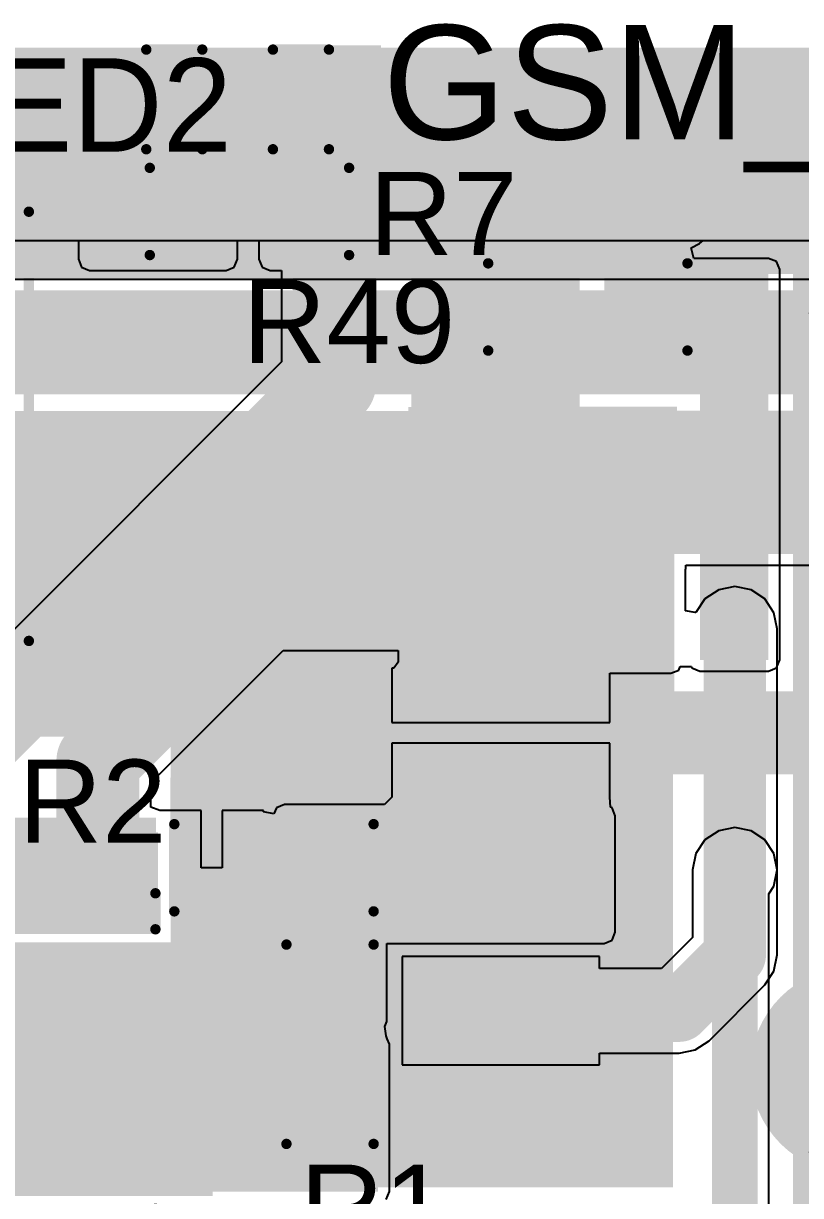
# Model space of a CAD drawing. Header units: millimetres. Extents: x -0.27 to 4.7, y -0.39 to 2.83.
# Drawn here: x 2.093 to 2.467, y 2.21 to 2.775 of the extents above; entities that cross this region are included whole.
import ezdxf

# ---------------------------------------------------------------- set-up
doc = ezdxf.new("R2010")
doc.units = ezdxf.units.MM
doc.header["$MEASUREMENT"] = 0
for name, color, linetype in [('BottomLayer', 5, 'Continuous'), ('BottomSolder', 6, 'Continuous'), ('TopLayer', 1, 'Continuous'), ('TopOverlay', 2, 'Continuous'), ('TopPaste', 8, 'Continuous'), ('TopSolder', 216, 'Continuous'), ('ViaHoleLayer', 16, 'Continuous')]:
    doc.layers.add(name, color=color, linetype=linetype)
doc.styles.add('Arial', font='', dxfattribs={"height": 0.2})
doc.styles.get('Arial').set_extended_font_data('Arial')

# ---------------------------------------------------------------- blocks, each defined once
blk = doc.blocks.new('R___0603_20')
at = {"layer": 'TopLayer'}
for points in [[(-0.015, 0.0175), (-0.015, -0.0175), (-0.045, -0.0175), (-0.045, 0.0175)], [(0.045, 0.0175), (0.045, -0.0175), (0.015, -0.0175), (0.015, 0.0175)]]:
    blk.add_hatch(color=1, dxfattribs=at).paths.add_polyline_path(points)
at = {"layer": 'TopPaste'}
for points in [[(-0.015, 0.0175), (-0.015, -0.0175), (-0.045, -0.0175), (-0.045, 0.0175)], [(0.045, 0.0175), (0.045, -0.0175), (0.015, -0.0175), (0.015, 0.0175)]]:
    blk.add_hatch(color=8, dxfattribs=at).paths.add_polyline_path(points)
at = {"layer": 'TopSolder'}
for points in [[(-0.011, 0.0215), (-0.011, -0.0215), (-0.049, -0.0215), (-0.049, 0.0215)], [(0.049, 0.0215), (0.049, -0.0215), (0.011, -0.0215), (0.011, 0.0215)]]:
    blk.add_hatch(color=216, dxfattribs=at).paths.add_polyline_path(points)
at = {"layer": 'TopOverlay', "const_width": 0.005}
for points in [[(0.048, 0.021), (-0.048, 0.021)], [(-0.048, 0.021), (-0.048, -0.021)], [(0.048, 0.021), (0.048, -0.021)], [(0.048, -0.021), (-0.048, -0.021)]]:
    blk.add_lwpolyline(points, dxfattribs=at)
at = {"layer": 'TopOverlay', "const_width": 0.0025}
for points in [[(-0.04925, 0.021, 1), (-0.04675, 0.021, 1)], [(-0.04925, 0.021, 1), (-0.04675, 0.021, 1)], [(0.04675, 0.021, 1), (0.04925, 0.021, 1)], [(0.04675, 0.021, 1), (0.04925, 0.021, 1)], [(-0.04925, -0.021, 1), (-0.04675, -0.021, 1)], [(-0.04925, -0.021, 1), (-0.04675, -0.021, 1)], [(0.04675, -0.021, 1), (0.04925, -0.021, 1)], [(0.04675, -0.021, 1), (0.04925, -0.021, 1)]]:
    blk.add_lwpolyline(points, format="xyb", close=True, dxfattribs=at)
blk = doc.blocks.new('LED_0603_34')
at = {"layer": 'TopLayer'}
for points in [[(-0.03937, 0.01969), (-0.01969, 0.01969), (-0.01969, -0.01969), (-0.03937, -0.01969)], [(0.01969, 0.01969), (0.03937, 0.01969), (0.03937, -0.01969), (0.01969, -0.01969)]]:
    blk.add_hatch(color=1, dxfattribs=at).paths.add_polyline_path(points)
at = {"layer": 'TopOverlay'}
blk.add_hatch(color=2, dxfattribs=at).paths.add_polyline_path([(0.044, -0.026), (0.069, -0.026), (0.069, 0.026), (0.044, 0.026)])
at = {"layer": 'TopPaste'}
for points in [[(-0.03937, 0.01969), (-0.01969, 0.01969), (-0.01969, -0.01969), (-0.03937, -0.01969)], [(0.01969, 0.01969), (0.03937, 0.01969), (0.03937, -0.01969), (0.01969, -0.01969)]]:
    blk.add_hatch(color=8, dxfattribs=at).paths.add_polyline_path(points)
at = {"layer": 'TopSolder'}
for points in [[(-0.04337, 0.02369), (-0.01569, 0.02369), (-0.01569, -0.02369), (-0.04337, -0.02369)], [(0.01569, 0.02369), (0.04337, 0.02369), (0.04337, -0.02369), (0.01569, -0.02369)]]:
    blk.add_hatch(color=216, dxfattribs=at).paths.add_polyline_path(points)
at = {"layer": 'TopOverlay', "const_width": 0.005}
for points in [[(-0.044, -0.024), (-0.044, 0.024)], [(-0.044, 0.024), (-0.017, 0.024)], [(0.017, 0.024), (0.044, 0.024)], [(0.044, -0.024), (0.044, 0.024)], [(-0.044, -0.024), (-0.017, -0.024)], [(0.017, -0.024), (0.044, -0.024)]]:
    blk.add_lwpolyline(points, dxfattribs=at)
at = {"layer": 'TopOverlay', "const_width": 0.0025}
for points in [[(-0.04525, 0.024, 1), (-0.04275, 0.024, 1)], [(-0.04525, 0.024, 1), (-0.04275, 0.024, 1)], [(-0.01825, 0.024, 1), (-0.01575, 0.024, 1)], [(0.01575, 0.024, 1), (0.01825, 0.024, 1)], [(0.04275, 0.024, 1), (0.04525, 0.024, 1)], [(0.04275, 0.024, 1), (0.04525, 0.024, 1)], [(-0.04525, -0.024, 1), (-0.04275, -0.024, 1)], [(-0.04525, -0.024, 1), (-0.04275, -0.024, 1)], [(-0.01825, -0.024, 1), (-0.01575, -0.024, 1)], [(0.01575, -0.024, 1), (0.01825, -0.024, 1)], [(0.04275, -0.024, 1), (0.04525, -0.024, 1)], [(0.04275, -0.024, 1), (0.04525, -0.024, 1)]]:
    blk.add_lwpolyline(points, format="xyb", close=True, dxfattribs=at)
at = {"layer": 'TopOverlay'}
blk.add_text('LED2', height=0.045, dxfattribs=at).set_placement((-0.1532, -0.02518))
blk = doc.blocks.new('DDPAK_54')
at = {"layer": 'TopLayer'}
for points in [[(-0.2126, 0.32648), (0.2126, 0.32648), (0.2126, 0.05128), (-0.2126, 0.05128)], [(-0.15492, -0.14636), (-0.1128, -0.14636), (-0.1128, -0.2314), (-0.15492, -0.2314)], [(-0.08799, -0.14636), (-0.04587, -0.14636), (-0.04587, -0.2314), (-0.08799, -0.2314)], [(-0.02106, -0.14636), (0.02106, -0.14636), (0.02106, -0.2314), (-0.02106, -0.2314)], [(0.04587, -0.14636), (0.08799, -0.14636), (0.08799, -0.2314), (0.04587, -0.2314)], [(0.1128, -0.14636), (0.15492, -0.14636), (0.15492, -0.2314), (0.1128, -0.2314)]]:
    blk.add_hatch(color=1, dxfattribs=at).paths.add_polyline_path(points)
at = {"layer": 'TopPaste'}
for points in [[(-0.2126, 0.32648), (0.2126, 0.32648), (0.2126, 0.05128), (-0.2126, 0.05128)], [(-0.15492, -0.14636), (-0.1128, -0.14636), (-0.1128, -0.2314), (-0.15492, -0.2314)], [(-0.08799, -0.14636), (-0.04587, -0.14636), (-0.04587, -0.2314), (-0.08799, -0.2314)], [(-0.02106, -0.14636), (0.02106, -0.14636), (0.02106, -0.2314), (-0.02106, -0.2314)], [(0.04587, -0.14636), (0.08799, -0.14636), (0.08799, -0.2314), (0.04587, -0.2314)], [(0.1128, -0.14636), (0.15492, -0.14636), (0.15492, -0.2314), (0.1128, -0.2314)]]:
    blk.add_hatch(color=8, dxfattribs=at).paths.add_polyline_path(points)
at = {"layer": 'TopSolder'}
for points in [[(-0.21457, 0.32844), (0.21457, 0.32844), (0.21457, 0.04931), (-0.21457, 0.04931)], [(-0.15689, -0.14439), (-0.11083, -0.14439), (-0.11083, -0.23337), (-0.15689, -0.23337)], [(-0.08996, -0.14439), (-0.0439, -0.14439), (-0.0439, -0.23337), (-0.08996, -0.23337)], [(-0.02303, -0.14439), (0.02303, -0.14439), (0.02303, -0.23337), (-0.02303, -0.23337)], [(0.0439, -0.14439), (0.08996, -0.14439), (0.08996, -0.23337), (0.0439, -0.23337)], [(0.11083, -0.14439), (0.15689, -0.14439), (0.15689, -0.23337), (0.11083, -0.23337)]]:
    blk.add_hatch(color=216, dxfattribs=at).paths.add_polyline_path(points)
at = {"layer": 'TopOverlay'}
for points, const_width in [([(-0.202, 0.332), (-0.202, 0.35)], 0.005), ([(0.202, 0.35), (-0.202, 0.35)], 0.005), ([(0.202, 0.35), (0.202, 0.35)], 0.005), ([(0.202, 0.332), (0.202, 0.35)], 0.005), ([(-0.202, -0.038), (-0.202, 0.047)], 0.005), ([(0.202, -0.038), (0.202, 0.047)], 0.005), ([(0.202, -0.038), (-0.202, -0.038)], 0.005), ([(-0.167, -0.196), (-0.167, -0.186)], 0.01), ([(-0.162, -0.191), (-0.167, -0.186)], 0.01), ([(-0.167, -0.196), (-0.162, -0.191)], 0.01)]:
    blk.add_lwpolyline(points, dxfattribs=dict(at, const_width=const_width))
for points, const_width in [([(-0.20325, 0.35, 1), (-0.20075, 0.35, 1)], 0.0025), ([(-0.20325, 0.35, 1), (-0.20075, 0.35, 1)], 0.0025), ([(0.20075, 0.35, 1), (0.20325, 0.35, 1)], 0.0025), ([(0.20075, 0.35, 1), (0.20325, 0.35, 1)], 0.0025), ([(0.20075, 0.35, 1), (0.20325, 0.35, 1)], 0.0025), ([(0.20075, 0.35, 1), (0.20325, 0.35, 1)], 0.0025), ([(-0.20325, 0.332, 1), (-0.20075, 0.332, 1)], 0.0025), ([(0.20075, 0.332, 1), (0.20325, 0.332, 1)], 0.0025), ([(-0.20325, 0.047, 1), (-0.20075, 0.047, 1)], 0.0025), ([(0.20075, 0.047, 1), (0.20325, 0.047, 1)], 0.0025), ([(-0.20325, -0.038, 1), (-0.20075, -0.038, 1)], 0.0025), ([(-0.20325, -0.038, 1), (-0.20075, -0.038, 1)], 0.0025), ([(0.20075, -0.038, 1), (0.20325, -0.038, 1)], 0.0025), ([(0.20075, -0.038, 1), (0.20325, -0.038, 1)], 0.0025), ([(-0.1695, -0.186, 1), (-0.1645, -0.186, 1)], 0.005), ([(-0.1695, -0.186, 1), (-0.1645, -0.186, 1)], 0.005), ([(-0.1645, -0.191, 1), (-0.1595, -0.191, 1)], 0.005), ([(-0.1645, -0.191, 1), (-0.1595, -0.191, 1)], 0.005), ([(-0.1695, -0.196, 1), (-0.1645, -0.196, 1)], 0.005), ([(-0.1695, -0.196, 1), (-0.1645, -0.196, 1)], 0.005)]:
    blk.add_lwpolyline(points, format="xyb", close=True, dxfattribs=dict(at, const_width=const_width))
blk = doc.blocks.new('R___0603_95')
at = {"layer": 'TopLayer'}
for points in [[(-0.015, 0.0175), (-0.015, -0.0175), (-0.045, -0.0175), (-0.045, 0.0175)], [(0.045, 0.0175), (0.045, -0.0175), (0.015, -0.0175), (0.015, 0.0175)]]:
    blk.add_hatch(color=1, dxfattribs=at).paths.add_polyline_path(points)
at = {"layer": 'TopPaste'}
for points in [[(-0.015, 0.0175), (-0.015, -0.0175), (-0.045, -0.0175), (-0.045, 0.0175)], [(0.045, 0.0175), (0.045, -0.0175), (0.015, -0.0175), (0.015, 0.0175)]]:
    blk.add_hatch(color=8, dxfattribs=at).paths.add_polyline_path(points)
at = {"layer": 'TopSolder'}
for points in [[(-0.011, 0.0215), (-0.011, -0.0215), (-0.049, -0.0215), (-0.049, 0.0215)], [(0.049, 0.0215), (0.049, -0.0215), (0.011, -0.0215), (0.011, 0.0215)]]:
    blk.add_hatch(color=216, dxfattribs=at).paths.add_polyline_path(points)
at = {"layer": 'TopOverlay', "const_width": 0.005}
for points in [[(-0.048, -0.021), (-0.048, 0.021)], [(-0.048, 0.021), (0.048, 0.021)], [(0.048, -0.021), (0.048, 0.021)], [(-0.048, -0.021), (0.048, -0.021)]]:
    blk.add_lwpolyline(points, dxfattribs=at)
at = {"layer": 'TopOverlay', "const_width": 0.0025}
for points in [[(-0.04925, 0.021, 1), (-0.04675, 0.021, 1)], [(-0.04925, 0.021, 1), (-0.04675, 0.021, 1)], [(0.04675, 0.021, 1), (0.04925, 0.021, 1)], [(0.04675, 0.021, 1), (0.04925, 0.021, 1)], [(-0.04925, -0.021, 1), (-0.04675, -0.021, 1)], [(-0.04925, -0.021, 1), (-0.04675, -0.021, 1)], [(0.04675, -0.021, 1), (0.04925, -0.021, 1)], [(0.04675, -0.021, 1), (0.04925, -0.021, 1)]]:
    blk.add_lwpolyline(points, format="xyb", close=True, dxfattribs=at)
blk = doc.blocks.new('R___0603_100')
at = {"layer": 'TopLayer'}
for points in [[(-0.015, 0.0175), (-0.015, -0.0175), (-0.045, -0.0175), (-0.045, 0.0175)], [(0.045, 0.0175), (0.045, -0.0175), (0.015, -0.0175), (0.015, 0.0175)]]:
    blk.add_hatch(color=1, dxfattribs=at).paths.add_polyline_path(points)
at = {"layer": 'TopPaste'}
for points in [[(-0.015, 0.0175), (-0.015, -0.0175), (-0.045, -0.0175), (-0.045, 0.0175)], [(0.045, 0.0175), (0.045, -0.0175), (0.015, -0.0175), (0.015, 0.0175)]]:
    blk.add_hatch(color=8, dxfattribs=at).paths.add_polyline_path(points)
at = {"layer": 'TopSolder'}
for points in [[(-0.011, 0.0215), (-0.011, -0.0215), (-0.049, -0.0215), (-0.049, 0.0215)], [(0.049, 0.0215), (0.049, -0.0215), (0.011, -0.0215), (0.011, 0.0215)]]:
    blk.add_hatch(color=216, dxfattribs=at).paths.add_polyline_path(points)
at = {"layer": 'TopOverlay', "const_width": 0.005}
for points in [[(-0.048, -0.021), (-0.048, 0.021)], [(-0.048, 0.021), (0.048, 0.021)], [(0.048, -0.021), (0.048, 0.021)], [(-0.048, -0.021), (0.048, -0.021)]]:
    blk.add_lwpolyline(points, dxfattribs=at)
at = {"layer": 'TopOverlay', "const_width": 0.0025}
for points in [[(-0.04925, 0.021, 1), (-0.04675, 0.021, 1)], [(-0.04925, 0.021, 1), (-0.04675, 0.021, 1)], [(0.04675, 0.021, 1), (0.04925, 0.021, 1)], [(0.04675, 0.021, 1), (0.04925, 0.021, 1)], [(-0.04925, -0.021, 1), (-0.04675, -0.021, 1)], [(-0.04925, -0.021, 1), (-0.04675, -0.021, 1)], [(0.04675, -0.021, 1), (0.04925, -0.021, 1)], [(0.04675, -0.021, 1), (0.04925, -0.021, 1)]]:
    blk.add_lwpolyline(points, format="xyb", close=True, dxfattribs=at)
blk = doc.blocks.new('R___0603_101')
at = {"layer": 'TopLayer'}
for points in [[(-0.015, 0.0175), (-0.015, -0.0175), (-0.045, -0.0175), (-0.045, 0.0175)], [(0.045, 0.0175), (0.045, -0.0175), (0.015, -0.0175), (0.015, 0.0175)]]:
    blk.add_hatch(color=1, dxfattribs=at).paths.add_polyline_path(points)
at = {"layer": 'TopPaste'}
for points in [[(-0.015, 0.0175), (-0.015, -0.0175), (-0.045, -0.0175), (-0.045, 0.0175)], [(0.045, 0.0175), (0.045, -0.0175), (0.015, -0.0175), (0.015, 0.0175)]]:
    blk.add_hatch(color=8, dxfattribs=at).paths.add_polyline_path(points)
at = {"layer": 'TopSolder'}
for points in [[(-0.011, 0.0215), (-0.011, -0.0215), (-0.049, -0.0215), (-0.049, 0.0215)], [(0.049, 0.0215), (0.049, -0.0215), (0.011, -0.0215), (0.011, 0.0215)]]:
    blk.add_hatch(color=216, dxfattribs=at).paths.add_polyline_path(points)
at = {"layer": 'TopOverlay', "const_width": 0.005}
for points in [[(-0.048, 0.021), (-0.048, -0.021)], [(-0.048, 0.021), (0.048, 0.021)], [(0.048, 0.021), (0.048, -0.021)], [(-0.048, -0.021), (0.048, -0.021)]]:
    blk.add_lwpolyline(points, dxfattribs=at)
at = {"layer": 'TopOverlay', "const_width": 0.0025}
for points in [[(-0.04925, 0.021, 1), (-0.04675, 0.021, 1)], [(-0.04925, 0.021, 1), (-0.04675, 0.021, 1)], [(0.04675, 0.021, 1), (0.04925, 0.021, 1)], [(0.04675, 0.021, 1), (0.04925, 0.021, 1)], [(-0.04925, -0.021, 1), (-0.04675, -0.021, 1)], [(-0.04925, -0.021, 1), (-0.04675, -0.021, 1)], [(0.04675, -0.021, 1), (0.04925, -0.021, 1)], [(0.04675, -0.021, 1), (0.04925, -0.021, 1)]]:
    blk.add_lwpolyline(points, format="xyb", close=True, dxfattribs=at)
blk = doc.blocks.new('C____D_209')
at = {"layer": 'TopLayer'}
for points in [[(-0.16732, 0.05709), (-0.07283, 0.05709), (-0.07283, -0.05709), (-0.16732, -0.05709)], [(0.07283, 0.05709), (0.16732, 0.05709), (0.16732, -0.05709), (0.07283, -0.05709)]]:
    blk.add_hatch(color=1, dxfattribs=at).paths.add_polyline_path(points)
at = {"layer": 'TopPaste'}
for points in [[(-0.16732, 0.05709), (-0.07283, 0.05709), (-0.07283, -0.05709), (-0.16732, -0.05709)], [(0.07283, 0.05709), (0.16732, 0.05709), (0.16732, -0.05709), (0.07283, -0.05709)]]:
    blk.add_hatch(color=8, dxfattribs=at).paths.add_polyline_path(points)
at = {"layer": 'TopSolder'}
for points in [[(-0.17132, 0.06109), (-0.06883, 0.06109), (-0.06883, -0.06109), (-0.17132, -0.06109)], [(0.06883, 0.06109), (0.17132, 0.06109), (0.17132, -0.06109), (0.06883, -0.06109)]]:
    blk.add_hatch(color=216, dxfattribs=at).paths.add_polyline_path(points)
at = {"layer": 'TopOverlay', "const_width": 0.005}
for points in [[(-0.177, 0.099), (-0.177, 0.07)], [(-0.16, 0.084), (-0.193, 0.084)], [(0.1437, 0.08465), (-0.1437, 0.08465)], [(-0.1437, 0.08465), (-0.1437, 0.0673)], [(0.1437, 0.08465), (0.1437, 0.0673)], [(-0.1437, -0.0673), (-0.1437, -0.08465)], [(0.1437, -0.0673), (0.1437, -0.08465)], [(0.1437, -0.08465), (-0.1437, -0.08465)]]:
    blk.add_lwpolyline(points, dxfattribs=at)
at = {"layer": 'TopOverlay', "const_width": 0.0025}
for points in [[(-0.17825, 0.099, 1), (-0.17575, 0.099, 1)], [(-0.19425, 0.084, 1), (-0.19175, 0.084, 1)], [(-0.16125, 0.084, 1), (-0.15875, 0.084, 1)], [(-0.14495, 0.08465, 1), (-0.14245, 0.08465, 1)], [(-0.14495, 0.08465, 1), (-0.14245, 0.08465, 1)], [(0.14245, 0.08465, 1), (0.14495, 0.08465, 1)], [(0.14245, 0.08465, 1), (0.14495, 0.08465, 1)], [(-0.17825, 0.07, 1), (-0.17575, 0.07, 1)], [(-0.14495, 0.0673, 1), (-0.14245, 0.0673, 1)], [(0.14245, 0.0673, 1), (0.14495, 0.0673, 1)], [(-0.14495, -0.0673, 1), (-0.14245, -0.0673, 1)], [(0.14245, -0.0673, 1), (0.14495, -0.0673, 1)], [(-0.14495, -0.08465, 1), (-0.14245, -0.08465, 1)], [(-0.14495, -0.08465, 1), (-0.14245, -0.08465, 1)], [(0.14245, -0.08465, 1), (0.14495, -0.08465, 1)], [(0.14245, -0.08465, 1), (0.14495, -0.08465, 1)]]:
    blk.add_lwpolyline(points, format="xyb", close=True, dxfattribs=at)
blk = doc.blocks.new('20SVPF120M_211')
at = {"layer": 'TopLayer'}
for points in [[(-0.17913, 0.0315), (-0.04134, 0.0315), (-0.04134, -0.0315), (-0.17913, -0.0315)], [(0.04134, 0.0315), (0.17913, 0.0315), (0.17913, -0.0315), (0.04134, -0.0315)]]:
    blk.add_hatch(color=1, dxfattribs=at).paths.add_polyline_path(points)
at = {"layer": 'TopPaste'}
for points in [[(-0.17913, 0.0315), (-0.04134, 0.0315), (-0.04134, -0.0315), (-0.17913, -0.0315)], [(0.04134, 0.0315), (0.17913, 0.0315), (0.17913, -0.0315), (0.04134, -0.0315)]]:
    blk.add_hatch(color=8, dxfattribs=at).paths.add_polyline_path(points)
at = {"layer": 'TopSolder'}
for points in [[(-0.18313, 0.0355), (-0.03734, 0.0355), (-0.03734, -0.0355), (-0.18313, -0.0355)], [(0.03734, 0.0355), (0.18313, 0.0355), (0.18313, -0.0355), (0.03734, -0.0355)]]:
    blk.add_hatch(color=216, dxfattribs=at).paths.add_polyline_path(points)
at = {"layer": 'TopOverlay', "const_width": 0.005}
for points in [[(-0.07677, 0.12992), (-0.12992, 0.07677)], [(-0.07677, 0.12992), (0.12992, 0.12992)], [(0.12992, 0.12992), (0.12992, 0.04528)], [(-0.12992, 0.07677), (-0.12992, 0.04528)], [(-0.153, 0.064), (-0.153, 0.043)], [(-0.162, 0.053), (-0.144, 0.053)], [(-0.12992, -0.04528), (-0.12992, -0.07677)], [(0.12992, -0.04528), (0.12992, -0.12992)], [(-0.12992, -0.07677), (-0.07677, -0.12992)], [(-0.07677, -0.12992), (0.12992, -0.12992)]]:
    blk.add_lwpolyline(points, dxfattribs=at)
at = {"layer": 'TopOverlay', "const_width": 0.0025}
for points in [[(-0.07802, 0.12992, 1), (-0.07552, 0.12992, 1)], [(-0.07802, 0.12992, 1), (-0.07552, 0.12992, 1)], [(0.12867, 0.12992, 1), (0.13117, 0.12992, 1)], [(0.12867, 0.12992, 1), (0.13117, 0.12992, 1)], [(-0.13117, 0.07677, 1), (-0.12867, 0.07677, 1)], [(-0.13117, 0.07677, 1), (-0.12867, 0.07677, 1)], [(-0.15425, 0.064, 1), (-0.15175, 0.064, 1)], [(-0.16325, 0.053, 1), (-0.16075, 0.053, 1)], [(-0.14525, 0.053, 1), (-0.14275, 0.053, 1)], [(-0.15425, 0.043, 1), (-0.15175, 0.043, 1)], [(-0.13117, 0.04528, 1), (-0.12867, 0.04528, 1)], [(0.12867, 0.04528, 1), (0.13117, 0.04528, 1)], [(-0.13117, -0.04528, 1), (-0.12867, -0.04528, 1)], [(0.12867, -0.04528, 1), (0.13117, -0.04528, 1)], [(-0.13117, -0.07677, 1), (-0.12867, -0.07677, 1)], [(-0.13117, -0.07677, 1), (-0.12867, -0.07677, 1)], [(-0.07802, -0.12992, 1), (-0.07552, -0.12992, 1)], [(-0.07802, -0.12992, 1), (-0.07552, -0.12992, 1)], [(0.12867, -0.12992, 1), (0.13117, -0.12992, 1)], [(0.12867, -0.12992, 1), (0.13117, -0.12992, 1)]]:
    blk.add_lwpolyline(points, format="xyb", close=True, dxfattribs=at)

msp = doc.modelspace()

# ---------------------------------------------------------------- hatches: boundary and pattern name
at = {"layer": 'BottomLayer'}
for points in [[(1.571, 2.652), (2.375, 2.652), (2.375, 2.76295), (1.571, 2.76295)], [(2.30882, 2.65395), (2.83982, 2.65395), (2.83982, 2.76295), (2.30882, 2.76295)], [(1.87, 2.52295), (2.40668, 2.52295), (2.40668, 2.58795), (1.87, 2.58795)], [(2.395, 2.519), (3.219, 2.519), (3.219, 2.588), (2.395, 2.588)], [(1.87, 2.431), (2.40668, 2.431), (2.40668, 2.55495), (1.87, 2.55495)], [(2.164, 2.214), (2.406, 2.214), (2.406, 2.449), (2.164, 2.449)], [(1.621, 2.336), (2.157, 2.336), (2.157, 2.392), (1.621, 2.392)]]:
    msp.add_hatch(color=5, dxfattribs=at).paths.add_polyline_path(points)
h = msp.add_hatch(color=5, dxfattribs=at)
edge = h.paths.add_edge_path()
edge.add_arc((2.27482, 2.74995), 0.01181, 0, 360)
h = msp.add_hatch(color=5, dxfattribs=at)
edge = h.paths.add_edge_path()
edge.add_arc((2.29982, 2.74995), 0.01181, 0, 360)
h = msp.add_hatch(color=5, dxfattribs=at)
edge = h.paths.add_edge_path()
edge.add_arc((2.27482, 2.72395), 0.01181, 0, 360)
h = msp.add_hatch(color=5, dxfattribs=at)
edge = h.paths.add_edge_path()
edge.add_arc((2.29982, 2.72395), 0.01181, 0, 360)
h = msp.add_hatch(color=5, dxfattribs=at)
edge = h.paths.add_edge_path()
edge.add_arc((2.38668, 2.56681), 0.01181, 0, 360)
h = msp.add_hatch(color=5, dxfattribs=at)
edge = h.paths.add_edge_path()
edge.add_arc((2.43582, 2.48295), 0.01181, 0, 360)
h = msp.add_hatch(color=5, dxfattribs=at)
edge = h.paths.add_edge_path()
edge.add_arc((2.43582, 2.36695), 0.01181, 0, 360)
h = msp.add_hatch(color=5, dxfattribs=at)
edge = h.paths.add_edge_path()
edge.add_arc((2.115, 2.35895), 0.01181, 0, 360)
h = msp.add_hatch(color=5, dxfattribs=at)
edge = h.paths.add_edge_path()
edge.add_arc((2.14382, 2.35895), 0.01181, 0, 360)
at = {"layer": 'BottomSolder'}
h = msp.add_hatch(color=6, dxfattribs=at)
edge = h.paths.add_edge_path()
edge.add_arc((2.27482, 2.74995), 0.00591, 0, 360)
h = msp.add_hatch(color=6, dxfattribs=at)
edge = h.paths.add_edge_path()
edge.add_arc((2.29982, 2.74995), 0.00591, 0, 360)
h = msp.add_hatch(color=6, dxfattribs=at)
edge = h.paths.add_edge_path()
edge.add_arc((2.27482, 2.72395), 0.00591, 0, 360)
h = msp.add_hatch(color=6, dxfattribs=at)
edge = h.paths.add_edge_path()
edge.add_arc((2.29982, 2.72395), 0.00591, 0, 360)
h = msp.add_hatch(color=6, dxfattribs=at)
edge = h.paths.add_edge_path()
edge.add_arc((2.38668, 2.56681), 0.00591, 0, 360)
h = msp.add_hatch(color=6, dxfattribs=at)
edge = h.paths.add_edge_path()
edge.add_arc((2.43582, 2.48295), 0.00591, 0, 360)
h = msp.add_hatch(color=6, dxfattribs=at)
edge = h.paths.add_edge_path()
edge.add_arc((2.43582, 2.36695), 0.00591, 0, 360)
h = msp.add_hatch(color=6, dxfattribs=at)
edge = h.paths.add_edge_path()
edge.add_arc((2.115, 2.35895), 0.00591, 0, 360)
h = msp.add_hatch(color=6, dxfattribs=at)
edge = h.paths.add_edge_path()
edge.add_arc((2.14382, 2.35895), 0.00591, 0, 360)
at = {"layer": 'TopLayer'}
for points in [[(2.125, 2.66095), (2.19082, 2.66095), (2.19082, 2.76295), (2.125, 2.76295)], [(2.21382, 2.71195), (2.31482, 2.71195), (2.31482, 2.76295), (2.21382, 2.76295)], [(2.313, 2.705), (2.212, 2.705), (2.212, 2.661), (2.313, 2.661)], [(2.46382, 2.183), (2.83982, 2.183), (2.83982, 2.69195), (2.46382, 2.69195)], [(2.361, 2.571), (2.361, 2.656), (2.28, 2.656), (2.28, 2.571)], [(2.444, 2.656), (2.373, 2.656), (2.373, 2.61), (2.444, 2.61)], [(2.419, 2.656), (2.419, 2.468), (2.452, 2.468), (2.452, 2.656)], [(2.28, 2.544), (2.408, 2.544), (2.408, 2.59), (2.28, 2.59)], [(2.279, 2.467), (2.405, 2.467), (2.405, 2.529), (2.279, 2.529)], [(2.21882, 2.33695), (2.37282, 2.33695), (2.37282, 2.39295), (2.21882, 2.39295)], [(2.099, 2.338), (2.158, 2.338), (2.158, 2.385), (2.099, 2.385)], [(2.21882, 2.29395), (2.26282, 2.29395), (2.26282, 2.35695), (2.21882, 2.35695)], [(2.08, 2.212), (2.264, 2.212), (2.264, 2.283), (2.08, 2.283)]]:
    msp.add_hatch(color=1, dxfattribs=at).paths.add_polyline_path(points)
h = msp.add_hatch(color=1, dxfattribs=at)
edge = h.paths.add_edge_path()
edge.add_arc((2.27482, 2.74995), 0.01181, 0, 360)
h = msp.add_hatch(color=1, dxfattribs=at)
edge = h.paths.add_edge_path()
edge.add_arc((2.29982, 2.74995), 0.01181, 0, 360)
h = msp.add_hatch(color=1, dxfattribs=at)
edge = h.paths.add_edge_path()
edge.add_arc((2.27482, 2.72395), 0.01181, 0, 360)
h = msp.add_hatch(color=1, dxfattribs=at)
edge = h.paths.add_edge_path()
edge.add_arc((2.29982, 2.72395), 0.01181, 0, 360)
h = msp.add_hatch(color=1, dxfattribs=at)
edge = h.paths.add_edge_path()
edge.add_arc((2.38668, 2.56681), 0.01181, 0, 360)
h = msp.add_hatch(color=1, dxfattribs=at)
edge = h.paths.add_edge_path()
edge.add_arc((2.43582, 2.48295), 0.01181, 0, 360)
h = msp.add_hatch(color=1, dxfattribs=at)
edge = h.paths.add_edge_path()
edge.add_arc((2.43582, 2.36695), 0.01181, 0, 360)
h = msp.add_hatch(color=1, dxfattribs=at)
edge = h.paths.add_edge_path()
edge.add_arc((2.115, 2.35895), 0.01181, 0, 360)
h = msp.add_hatch(color=1, dxfattribs=at)
edge = h.paths.add_edge_path()
edge.add_arc((2.14382, 2.35895), 0.01181, 0, 360)
at = {"layer": 'TopSolder'}
h = msp.add_hatch(color=216, dxfattribs=at)
edge = h.paths.add_edge_path()
edge.add_arc((2.27482, 2.74995), 0.00591, 0, 360)
h = msp.add_hatch(color=216, dxfattribs=at)
edge = h.paths.add_edge_path()
edge.add_arc((2.29982, 2.74995), 0.00591, 0, 360)
h = msp.add_hatch(color=216, dxfattribs=at)
edge = h.paths.add_edge_path()
edge.add_arc((2.27482, 2.72395), 0.00591, 0, 360)
h = msp.add_hatch(color=216, dxfattribs=at)
edge = h.paths.add_edge_path()
edge.add_arc((2.29982, 2.72395), 0.00591, 0, 360)
h = msp.add_hatch(color=216, dxfattribs=at)
edge = h.paths.add_edge_path()
edge.add_arc((2.38668, 2.56681), 0.00591, 0, 360)
h = msp.add_hatch(color=216, dxfattribs=at)
edge = h.paths.add_edge_path()
edge.add_arc((2.43582, 2.48295), 0.00591, 0, 360)
h = msp.add_hatch(color=216, dxfattribs=at)
edge = h.paths.add_edge_path()
edge.add_arc((2.43582, 2.36695), 0.00591, 0, 360)
h = msp.add_hatch(color=216, dxfattribs=at)
edge = h.paths.add_edge_path()
edge.add_arc((2.115, 2.35895), 0.00591, 0, 360)
h = msp.add_hatch(color=216, dxfattribs=at)
edge = h.paths.add_edge_path()
edge.add_arc((2.14382, 2.35895), 0.00591, 0, 360)
at = {"layer": 'ViaHoleLayer'}
h = msp.add_hatch(color=16, dxfattribs=at)
edge = h.paths.add_edge_path()
edge.add_arc((2.27482, 2.74995), 0.00591, 0, 360)
h = msp.add_hatch(color=16, dxfattribs=at)
edge = h.paths.add_edge_path()
edge.add_arc((2.29982, 2.74995), 0.00591, 0, 360)
h = msp.add_hatch(color=16, dxfattribs=at)
edge = h.paths.add_edge_path()
edge.add_arc((2.27482, 2.72395), 0.00591, 0, 360)
h = msp.add_hatch(color=16, dxfattribs=at)
edge = h.paths.add_edge_path()
edge.add_arc((2.29982, 2.72395), 0.00591, 0, 360)
h = msp.add_hatch(color=16, dxfattribs=at)
edge = h.paths.add_edge_path()
edge.add_arc((2.38668, 2.56681), 0.00591, 0, 360)
h = msp.add_hatch(color=16, dxfattribs=at)
edge = h.paths.add_edge_path()
edge.add_arc((2.43582, 2.48295), 0.00591, 0, 360)
h = msp.add_hatch(color=16, dxfattribs=at)
edge = h.paths.add_edge_path()
edge.add_arc((2.43582, 2.36695), 0.00591, 0, 360)
h = msp.add_hatch(color=16, dxfattribs=at)
edge = h.paths.add_edge_path()
edge.add_arc((2.115, 2.35895), 0.00591, 0, 360)
h = msp.add_hatch(color=16, dxfattribs=at)
edge = h.paths.add_edge_path()
edge.add_arc((2.14382, 2.35895), 0.00591, 0, 360)

# ---------------------------------------------------------------- linework, layer by layer
at = {"layer": 'BottomLayer'}
for p, q in [((1.47906, 2.67), (3.41771, 2.67)), ((3.10182, 2.65121), (1.84329, 2.65121)), ((2.41209, 2.51156), (2.41217, 2.51195)), ((2.41217, 2.51195), (2.41217, 2.51359)), ((2.41217, 2.51359), (3.219, 2.51359)), ((2.41209, 2.49175), (2.41209, 2.51156)), ((2.42802, 2.50179), (2.4214, 2.49737)), ((2.43582, 2.50334), (2.42802, 2.50179)), ((2.44363, 2.50179), (2.43582, 2.50334)), ((2.45024, 2.49737), (2.44363, 2.50179)), ((2.4214, 2.49737), (2.41709, 2.49092)), ((2.45466, 2.49075), (2.45024, 2.49737)), ((2.41665, 2.49082), (2.41209, 2.49175)), ((2.41709, 2.49092), (2.41665, 2.49082)), ((2.45621, 2.48295), (2.45466, 2.49075)), ((2.45621, 2.36695), (2.45621, 2.48295)), ((2.45466, 2.35914), (2.45621, 2.36695)), ((2.45214, 2.35536), (2.45466, 2.35914)), ((2.45214, 2.18593), (2.45214, 2.35536))]:
    msp.add_line(p, q, dxfattribs=at)
for points, const_width in [([(1.84329, 2.62095), (3.10182, 2.62095)], 0.05), ([(2.17218, 2.51195), (2.22704, 2.56681)], 0.04), ([(2.22704, 2.56681), (2.38668, 2.56681)], 0.04), ([(2.38668, 2.51195), (2.38668, 2.56681)], 0.04), ([(2.17218, 2.51195), (2.338, 2.51195)], 0.04), ([(2.338, 2.51195), (2.361, 2.48895)], 0.04), ([(2.361, 2.278), (2.361, 2.48895)], 0.04), ([(2.43582, 2.36695), (2.43582, 2.48295)], 0.03), ([(2.43582, 2.48382), (2.436, 2.484)], 0.022), ([(2.43582, 2.48295), (2.43582, 2.48382)], 0.022), ([(2.43582, 2.17918), (2.43582, 2.36695)], 0.022), ([(2.31795, 2.23495), (2.361, 2.278)], 0.04), ([(1.2743, 2.23495), (2.31795, 2.23495)], 0.04)]:
    msp.add_lwpolyline(points, dxfattribs=dict(at, const_width=const_width))
for points, const_width in [([(2.21704, 2.56681, 1), (2.23704, 2.56681, 1)], 0.02), ([(2.21704, 2.56681, 1), (2.23704, 2.56681, 1)], 0.02), ([(2.37668, 2.56681, 1), (2.39668, 2.56681, 1)], 0.02), ([(2.37668, 2.56681, 1), (2.39668, 2.56681, 1)], 0.02), ([(2.16218, 2.51195, 1), (2.18218, 2.51195, 1)], 0.02), ([(2.16218, 2.51195, 1), (2.18218, 2.51195, 1)], 0.02), ([(2.328, 2.51195, 1), (2.348, 2.51195, 1)], 0.02), ([(2.328, 2.51195, 1), (2.348, 2.51195, 1)], 0.02), ([(2.37668, 2.51195, 1), (2.39668, 2.51195, 1)], 0.02), ([(2.351, 2.48895, 1), (2.371, 2.48895, 1)], 0.02), ([(2.351, 2.48895, 1), (2.371, 2.48895, 1)], 0.02), ([(2.42832, 2.48295, 1), (2.44332, 2.48295, 1)], 0.015), ([(2.4305, 2.484, 1), (2.4415, 2.484, 1)], 0.011), ([(2.43032, 2.48382, 1), (2.44132, 2.48382, 1)], 0.011), ([(2.43032, 2.48382, 1), (2.44132, 2.48382, 1)], 0.011), ([(2.43032, 2.48295, 1), (2.44132, 2.48295, 1)], 0.011), ([(2.42832, 2.36695, 1), (2.44332, 2.36695, 1)], 0.015), ([(2.43032, 2.36695, 1), (2.44132, 2.36695, 1)], 0.011), ([(2.351, 2.278, 1), (2.371, 2.278, 1)], 0.02), ([(2.351, 2.278, 1), (2.371, 2.278, 1)], 0.02), ([(2.30795, 2.23495, 1), (2.32795, 2.23495, 1)], 0.02), ([(2.30795, 2.23495, 1), (2.32795, 2.23495, 1)], 0.02)]:
    msp.add_lwpolyline(points, format="xyb", close=True, dxfattribs=dict(at, const_width=const_width))
at = {"layer": 'TopLayer'}
for p, q in [((2.00732, 2.67), (2.11959, 2.67)), ((2.11959, 2.67), (2.11959, 2.66095)), ((2.19623, 2.66095), (2.19623, 2.67)), ((2.19623, 2.67), (2.20659, 2.67)), ((2.20659, 2.67), (2.20659, 2.661)), ((2.41871, 2.66854), (2.42049, 2.67)), ((2.42049, 2.67), (3.07156, 2.67)), ((2.41473, 2.66641), (2.41871, 2.66854)), ((2.41598, 2.66141), (2.41473, 2.66641)), ((2.11959, 2.66095), (2.12117, 2.65712)), ((2.19465, 2.65712), (2.19623, 2.66095)), ((2.20659, 2.661), (2.20817, 2.65717)), ((2.452, 2.66141), (2.41598, 2.66141)), ((2.45583, 2.65983), (2.452, 2.66141)), ((2.45741, 2.656), (2.45583, 2.65983)), ((2.12117, 2.65712), (2.125, 2.65554)), ((2.125, 2.65554), (2.19082, 2.65554)), ((2.19082, 2.65554), (2.19465, 2.65712)), ((2.20817, 2.65717), (2.212, 2.65559)), ((2.212, 2.65559), (2.21751, 2.65559)), ((2.21751, 2.65559), (2.21751, 2.61156)), ((2.45741, 2.468), (2.45741, 2.656)), ((2.21751, 2.61156), (2.06441, 2.45846)), ((2.15449, 2.4088), (2.2182, 2.47251)), ((2.2182, 2.47251), (2.27359, 2.47251)), ((2.27359, 2.47251), (2.27359, 2.467)), ((2.27359, 2.467), (2.27159, 2.46401)), ((2.45583, 2.46417), (2.45741, 2.468)), ((2.27159, 2.46401), (2.27055, 2.46401)), ((2.27055, 2.46401), (2.27055, 2.43795)), ((2.37559, 2.43795), (2.37559, 2.46159)), ((2.37559, 2.46159), (2.405, 2.46159)), ((2.405, 2.46159), (2.40883, 2.46317)), ((2.40883, 2.46317), (2.4095, 2.4648)), ((2.4095, 2.4648), (2.41491, 2.4648)), ((2.41491, 2.4648), (2.41517, 2.46417)), ((2.41517, 2.46417), (2.419, 2.46259)), ((2.419, 2.46259), (2.452, 2.46259)), ((2.452, 2.46259), (2.45583, 2.46417)), ((2.27055, 2.43795), (2.32307, 2.43795)), ((2.32307, 2.43795), (2.37559, 2.43795)), ((2.32307, 2.42795), (2.27055, 2.42795)), ((2.27055, 2.42795), (2.27055, 2.40336)), ((2.37559, 2.42795), (2.32307, 2.42795)), ((2.37559, 2.40263), (2.37559, 2.42795)), ((2.15449, 2.39706), (2.15449, 2.4088)), ((2.27055, 2.40189), (2.26701, 2.39836)), ((2.27055, 2.40336), (2.27055, 2.40189)), ((2.37559, 2.40189), (2.37559, 2.40263)), ((2.37599, 2.39705), (2.37559, 2.40189)), ((2.15882, 2.39545), (2.15449, 2.39706)), ((2.17882, 2.39545), (2.15882, 2.39545)), ((2.15882, 2.39545), (2.15882, 2.39545)), ((2.17882, 2.36795), (2.17882, 2.39545)), ((2.20882, 2.39545), (2.18882, 2.39545)), ((2.18882, 2.39545), (2.18882, 2.36795)), ((2.20882, 2.39494), (2.20882, 2.39545)), ((2.21382, 2.39394), (2.20882, 2.39494)), ((2.215, 2.39678), (2.21382, 2.39394)), ((2.21882, 2.39836), (2.215, 2.39678)), ((2.26701, 2.39836), (2.21882, 2.39836)), ((2.37665, 2.39678), (2.37599, 2.39705)), ((2.37823, 2.39295), (2.37665, 2.39678)), ((2.37823, 2.33695), (2.37823, 2.39295)), ((2.42802, 2.38579), (2.4214, 2.38137)), ((2.43582, 2.38734), (2.42802, 2.38579)), ((2.44363, 2.38579), (2.43582, 2.38734)), ((2.45024, 2.38137), (2.44363, 2.38579)), ((2.4214, 2.38137), (2.41698, 2.37475)), ((2.45466, 2.37475), (2.45024, 2.38137)), ((2.41698, 2.37475), (2.41543, 2.36695)), ((2.45621, 2.36695), (2.45466, 2.37475)), ((2.18882, 2.36795), (2.17882, 2.36795)), ((2.41543, 2.36695), (2.41543, 2.3344)), ((2.45621, 2.32595), (2.45621, 2.36695)), ((2.37665, 2.33312), (2.37823, 2.33695)), ((2.26823, 2.29395), (2.26823, 2.33154)), ((2.26823, 2.33154), (2.37282, 2.33154)), ((2.37282, 2.33154), (2.37665, 2.33312)), ((2.41543, 2.3344), (2.40052, 2.31948)), ((2.45466, 2.31814), (2.45621, 2.32595)), ((2.37059, 2.32515), (2.27555, 2.32515)), ((2.27555, 2.32515), (2.27555, 2.27303)), ((2.37059, 2.31948), (2.37059, 2.32515)), ((2.40052, 2.31948), (2.37059, 2.31948)), ((2.45024, 2.31153), (2.45466, 2.31814)), ((2.42338, 2.28467), (2.45024, 2.31153)), ((2.2672, 2.29145), (2.26823, 2.29395)), ((2.2678, 2.28705), (2.2672, 2.29145)), ((2.26838, 2.2855), (2.2678, 2.28705)), ((2.26941, 2.283), (2.26838, 2.2855)), ((2.26941, 2.212), (2.26941, 2.283)), ((2.41677, 2.28025), (2.42338, 2.28467)), ((2.37059, 2.27303), (2.37059, 2.2787)), ((2.37059, 2.2787), (2.40896, 2.2787)), ((2.40896, 2.2787), (2.41677, 2.28025)), ((2.27555, 2.27303), (2.37059, 2.27303)), ((2.26783, 2.20817), (2.26941, 2.212))]:
    msp.add_line(p, q, dxfattribs=at)
for points, const_width in [([(2.40963, 2.69363), (2.43695, 2.72095)], 0.04), ([(2.43695, 2.72095), (3.00982, 2.72095)], 0.04), ([(2.40963, 2.69363), (2.40963, 2.69363)], 0.04), ([(2.232, 2.684), (2.38642, 2.684)], 0.04), ([(2.243, 2.601), (2.243, 2.66171)], 0.04), ([(2.03082, 2.38882), (2.243, 2.601)], 0.04), ([(2.323, 2.567), (2.32319, 2.56681)], 0.04), ([(2.32319, 2.56681), (2.38668, 2.56681)], 0.04), ([(2.129, 2.41936), (2.20764, 2.498)], 0.04), ([(2.20764, 2.498), (2.342, 2.498)], 0.04), ([(2.18382, 2.40895), (2.20782, 2.43295)], 0.04), ([(2.20782, 2.43295), (2.32307, 2.43295)], 0.04), ([(2.32307, 2.43295), (2.70082, 2.43295)], 0.04), ([(2.129, 2.37295), (2.129, 2.41936)], 0.04), ([(2.18382, 2.36795), (2.18382, 2.40895)], 0.04), ([(2.43582, 2.32595), (2.43582, 2.36695)], 0.03), ([(2.40896, 2.29909), (2.43582, 2.32595)], 0.03), ([(2.49322, 2.27035), (2.61322, 2.27035)], 0.1), ([(2.32307, 2.29909), (2.40896, 2.29909)], 0.03), ([(2.15982, 2.25295), (2.24082, 2.25295)], 0.022)]:
    msp.add_lwpolyline(points, dxfattribs=dict(at, const_width=const_width))
for points, const_width in [([(2.42695, 2.72095, 1), (2.44695, 2.72095, 1)], 0.02), ([(2.42695, 2.72095, 1), (2.44695, 2.72095, 1)], 0.02), ([(2.39963, 2.69363, 1), (2.41963, 2.69363, 1)], 0.02), ([(2.39963, 2.69363, 1), (2.41963, 2.69363, 1)], 0.02), ([(2.39963, 2.69363, 1), (2.41963, 2.69363, 1)], 0.02), ([(2.39963, 2.69363, 1), (2.41963, 2.69363, 1)], 0.02), ([(2.222, 2.684, 1), (2.242, 2.684, 1)], 0.02), ([(2.37642, 2.684, 1), (2.39642, 2.684, 1)], 0.02), ([(2.37642, 2.684, 1), (2.39642, 2.684, 1)], 0.02), ([(2.233, 2.66171, 1), (2.253, 2.66171, 1)], 0.02), ([(2.233, 2.601, 1), (2.253, 2.601, 1)], 0.02), ([(2.233, 2.601, 1), (2.253, 2.601, 1)], 0.02), ([(2.313, 2.567, 1), (2.333, 2.567, 1)], 0.02), ([(2.31319, 2.56681, 1), (2.33319, 2.56681, 1)], 0.02), ([(2.31319, 2.56681, 1), (2.33319, 2.56681, 1)], 0.02), ([(2.37668, 2.56681, 1), (2.39668, 2.56681, 1)], 0.02), ([(2.19764, 2.498, 1), (2.21764, 2.498, 1)], 0.02), ([(2.19764, 2.498, 1), (2.21764, 2.498, 1)], 0.02), ([(2.332, 2.498, 1), (2.352, 2.498, 1)], 0.02), ([(2.19782, 2.43295, 1), (2.21782, 2.43295, 1)], 0.02), ([(2.19782, 2.43295, 1), (2.21782, 2.43295, 1)], 0.02), ([(2.31307, 2.43295, 1), (2.33307, 2.43295, 1)], 0.02), ([(2.31307, 2.43295, 1), (2.33307, 2.43295, 1)], 0.02), ([(2.119, 2.41936, 1), (2.139, 2.41936, 1)], 0.02), ([(2.119, 2.41936, 1), (2.139, 2.41936, 1)], 0.02), ([(2.17382, 2.40895, 1), (2.19382, 2.40895, 1)], 0.02), ([(2.17382, 2.40895, 1), (2.19382, 2.40895, 1)], 0.02), ([(2.119, 2.37295, 1), (2.139, 2.37295, 1)], 0.02), ([(2.17382, 2.36795, 1), (2.19382, 2.36795, 1)], 0.02), ([(2.42832, 2.36695, 1), (2.44332, 2.36695, 1)], 0.015), ([(2.42832, 2.32595, 1), (2.44332, 2.32595, 1)], 0.015), ([(2.42832, 2.32595, 1), (2.44332, 2.32595, 1)], 0.015), ([(2.46822, 2.27035, 1), (2.51822, 2.27035, 1)], 0.05), ([(2.31557, 2.29909, 1), (2.33057, 2.29909, 1)], 0.015), ([(2.40146, 2.29909, 1), (2.41646, 2.29909, 1)], 0.015), ([(2.40146, 2.29909, 1), (2.41646, 2.29909, 1)], 0.015), ([(2.15432, 2.25295, 1), (2.16532, 2.25295, 1)], 0.011), ([(2.23532, 2.25295, 1), (2.24632, 2.25295, 1)], 0.011)]:
    msp.add_lwpolyline(points, format="xyb", close=True, dxfattribs=dict(at, const_width=const_width))
at = {"layer": 'TopLayer', "const_width": 0.04}
msp.add_lwpolyline([(2.40963, 2.69363, -0.197985), (2.38642, 2.684)], format="xyb", dxfattribs=at)

# ---------------------------------------------------------------- block references
for name, p in [('LED_0603_34', (2.1963, 2.73795)), ('R___0603_95', (2.202, 2.684)), ('R___0603_100', (2.21382, 2.36795))]:
    msp.add_blockref(name, p)
for name, p, rotation in [('20SVPF120M_211', (1.96582, 2.55395), 90), ('R___0603_20', (2.365, 2.638), 180), ('DDPAK_54', (2.51194, 2.43295), 270), ('C____D_209', (2.013, 2.271), 180), ('R___0603_101', (2.24082, 2.28295), 90)]:
    msp.add_blockref(name, p, dxfattribs=dict(rotation=rotation))

# ---------------------------------------------------------------- texts
at = {"layer": 'TopOverlay', "style": 'Arial'}
msp.add_text('GSM_PWR', height=0.055, rotation=360, dxfattribs=at).set_placement((2.26612, 2.71872))
for s, p in [('R7', (2.25968, 2.66301)), ('R49', (2.19868, 2.61101)), ('R2', (2.09068, 2.38001)), ('R1', (2.22634, 2.18501))]:
    msp.add_text(s, height=0.04, dxfattribs=at).set_placement(p)

doc.saveas('drawing.dxf')
